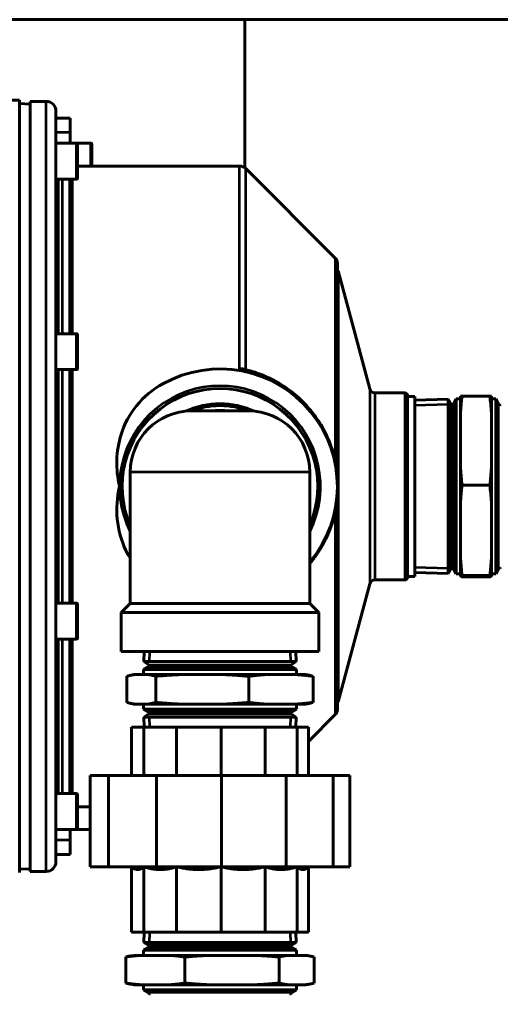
# Model space of a CAD drawing. Header units: millimetres. Extents: x 0 to 11890, y 0 to 8410.
# Drawn here: x 2731.1 to 2865.1, y 5818.7 to 6089.6 of the extents above; entities that cross this region are included whole.
import ezdxf

# ---------------------------------------------------------------- set-up
doc = ezdxf.new("R2010")
doc.units = ezdxf.units.MM
doc.header["$LTSCALE"] = 10
for name, color, linetype, lineweight in [('가시적인 것(ISO)', 3, 'Continuous', 40), ('가시적인 좁은 것(ISO)', 3, 'Continuous', 35), ('치수(ISO)', 2, 'Continuous', 25)]:
    doc.layers.add(name, color=color, linetype=linetype, lineweight=lineweight)
doc.styles.add('치수 텍스트_PSTEK_POSCO', font='isocp.shx')
doc.dimstyles.new('치수_PSTEK_POSCO', dxfattribs={"dimscale": 10, "dimtxt": 3, "dimasz": 2, "dimexe": 2, "dimexo": 2.5, "dimgap": 1, "dimtad": 1, "dimrnd": 1e-08, "dimdsep": 46, "dimtxsty": '치수 텍스트_PSTEK_POSCO', "dimcen": 0.09, "dimdle": 10, "dimclrd": 7, "dimclre": 7, "dimclrt": 2, "dimadec": 1, "dimazin": 2, "dimtfac": 1, "dimtmove": 0, "dimatfit": 3, "dimfxl": 0, "dimtolj": 1, "dimlwd": -1, "dimlwe": -1, "dimarcsym": 0})

# ---------------------------------------------------------------- blocks, each defined once
blk = doc.blocks.new('*D36')
at = {"layer": 'Defpoints', "color": 0}
for p in [(2184.83, 6147.6), (4568.33, 5027.6), (4568.33, 4750.47)]:
    blk.add_point(p, dxfattribs=at)
at = {"layer": '치수(ISO)', "color": 7}
for p, q in [((2184.83, 6097.6), (2184.83, 4710.47)), ((4568.33, 4977.6), (4568.33, 4710.47)), ((2224.83, 4750.47), (4528.33, 4750.47))]:
    blk.add_line(p, q, dxfattribs=at)
for points in [[(2224.83, 4757.14), (2224.83, 4743.8), (2184.83, 4750.47)], [(4528.33, 4757.14), (4528.33, 4743.8), (4568.33, 4750.47)]]:
    blk.add_solid(points, dxfattribs=at)
at = {"layer": '치수(ISO)', "color": 2, "insert": (3269.57, 4800.48), "char_height": 60, "attachment_point": 4, "style": '치수 텍스트_PSTEK_POSCO'}
blk.add_mtext('\\A1;2383.5', dxfattribs=at)
blk = doc.blocks.new('*D38')
at = {"layer": 'Defpoints', "color": 0}
for p in [(1765.95, 6579.6), (2998.83, 6579.6), (2543.83, 5809.6)]:
    blk.add_point(p, dxfattribs=at)
at = {"layer": '치수(ISO)', "color": 7}
for p, q in [((2948.83, 6579.6), (1725.95, 6579.6)), ((1765.95, 5849.6), (1765.95, 6539.6))]:
    blk.add_line(p, q, dxfattribs=at)
for points in [[(1759.28, 6539.6), (1772.61, 6539.6), (1765.95, 6579.6)], [(1759.28, 5849.6), (1772.61, 5849.6), (1765.95, 5809.6)]]:
    blk.add_solid(points, dxfattribs=at)
at = {"layer": '치수(ISO)', "color": 2, "insert": (1715.95, 6140.57), "char_height": 60, "attachment_point": 4, "rotation": 90, "style": '치수 텍스트_PSTEK_POSCO'}
blk.add_mtext('\\A1;770', dxfattribs=at)
blk = doc.blocks.new('*D39')
at = {"layer": 'Defpoints', "color": 0}
for p in [(2406.83, 7439.6), (1606.83, 5027.6), (4228.33, 5027.6)]:
    blk.add_point(p, dxfattribs=at)
at = {"layer": '치수(ISO)', "color": 7}
for p, q in [((2356.83, 7439.6), (1566.83, 7439.6)), ((1606.83, 7399.6), (1606.83, 5067.6)), ((4178.33, 5027.6), (1566.83, 5027.6))]:
    blk.add_line(p, q, dxfattribs=at)
for points in [[(1600.16, 7399.6), (1613.49, 7399.6), (1606.83, 7439.6)], [(1600.16, 5067.6), (1613.49, 5067.6), (1606.83, 5027.6)]]:
    blk.add_solid(points, dxfattribs=at)
at = {"layer": '치수(ISO)', "color": 2, "insert": (1556.82, 6159.03), "char_height": 60, "attachment_point": 4, "rotation": 90, "style": '치수 텍스트_PSTEK_POSCO'}
blk.add_mtext('\\A1;2412', dxfattribs=at)
blk = doc.blocks.new('*D40')
at = {"layer": 'Defpoints', "color": 0}
for p in [(1930.09, 6189.6), (2082.05, 6189.6), (3210.83, 4301.59)]:
    blk.add_point(p, dxfattribs=at)
at = {"layer": '치수(ISO)', "color": 7}
for p, q in [((2032.05, 6189.6), (1890.09, 6189.6)), ((1930.09, 4341.59), (1930.09, 6149.6)), ((3160.83, 4301.59), (1890.09, 4301.59))]:
    blk.add_line(p, q, dxfattribs=at)
for points in [[(1923.42, 6149.6), (1936.76, 6149.6), (1930.09, 6189.6)], [(1923.42, 4341.59), (1936.76, 4341.59), (1930.09, 4301.59)]]:
    blk.add_solid(points, dxfattribs=at)
at = {"layer": '치수(ISO)', "color": 2, "insert": (1880.09, 5131.59), "char_height": 60, "attachment_point": 4, "rotation": 90, "style": '치수 텍스트_PSTEK_POSCO'}
blk.add_mtext('\\A1;1888.01', dxfattribs=at)

msp = doc.modelspace()

# ---------------------------------------------------------------- linework, layer by layer
at = {"layer": '가시적인 것(ISO)'}
for p, q in [((2988.826, 6089.597), (2543.826, 6089.597)), ((2793.826, 6048.314), (2793.826, 6089.597)), ((2731.058, 6067.097), (2726.031, 6067.097)), ((2731.058, 6067.097), (2731.058, 5852.097)), ((2734.031, 6066.041), (2731.058, 6066.197)), ((2734.031, 5852.397), (2734.031, 6066.797)), ((2738.531, 6066.797), (2734.031, 6066.797)), ((2741.231, 6064.097), (2741.231, 5855.097)), ((2745.231, 6062.097), (2741.231, 6062.097)), ((2745.231, 6062.097), (2745.231, 6058.097)), ((2745.231, 6055.137), (2745.231, 6058.097)), ((2741.231, 6055.137), (2746.981, 6055.137)), ((2746.981, 6055.137), (2750.981, 6055.137)), ((2747.231, 6045.387), (2747.231, 6054.887)), ((2751.231, 6048.797), (2751.231, 6054.887)), ((2792.35, 6048.797), (2747.231, 6048.797)), ((2819.133, 6023.05), (2794.118, 6048.065)), ((2741.231, 6045.137), (2746.981, 6045.137)), ((2745.131, 6045.137), (2745.131, 6002.1)), ((2819.631, 5966.642), (2819.631, 6021.848)), ((2819.82, 6019.597), (2819.631, 6019.597)), ((2819.82, 5899.597), (2819.82, 6019.597)), ((2828.639, 5986.758), (2819.82, 6019.597)), ((2741.231, 6002.1), (2746.981, 6002.1)), ((2747.231, 5992.35), (2747.231, 6001.85)), ((2741.231, 5992.1), (2746.981, 5992.1)), ((2745.131, 5992.1), (2745.131, 5927.094)), ((2838.392, 5985.647), (2830.088, 5985.647)), ((2839.192, 5984.847), (2839.192, 5934.347)), ((2841.239, 5984.647), (2839.192, 5984.647)), ((2841.239, 5984.647), (2841.239, 5934.547)), ((2853.951, 5980.213), (2853.951, 5984.694)), ((2854.346, 5984.751), (2862.132, 5984.751)), ((2862.528, 5980.213), (2862.528, 5984.694)), ((2841.239, 5983.581), (2850.531, 5983.873)), ((2850.531, 5935.321), (2850.531, 5983.873)), ((2851.382, 5982.501), (2850.531, 5983.873)), ((2850.531, 5935.321), (2850.531, 5983.873)), ((2851.976, 5982.52), (2852.739, 5983.943)), ((2852.739, 5983.943), (2853.951, 5983.981)), ((2852.739, 5935.251), (2852.739, 5983.943)), ((2863.739, 5983.943), (2862.528, 5983.981)), ((2863.739, 5935.251), (2863.739, 5983.943)), ((2864.502, 5982.52), (2863.739, 5983.943)), ((2794.894, 5980.597), (2778.968, 5980.597)), ((2853.951, 5980.213), (2853.951, 5964.445)), ((2862.528, 5964.445), (2862.528, 5980.213)), ((2819.006, 5967.326), (2819.006, 5967.326)), ((2761.931, 5926.997), (2761.931, 5963.56)), ((2811.931, 5926.997), (2811.931, 5963.56)), ((2853.951, 5955.313), (2853.951, 5964.445)), ((2862.528, 5955.313), (2862.528, 5964.445)), ((2854.346, 5959.908), (2862.132, 5959.908)), ((2853.951, 5955.313), (2853.951, 5939.348)), ((2862.528, 5939.348), (2862.528, 5955.313)), ((2819.631, 5897.347), (2819.631, 5952.552)), ((2853.951, 5934.697), (2853.951, 5939.348)), ((2862.528, 5934.697), (2862.528, 5939.348)), ((2851.382, 5936.693), (2850.531, 5935.321)), ((2851.976, 5936.674), (2852.739, 5935.251)), ((2864.502, 5936.674), (2863.739, 5935.251)), ((2838.392, 5933.547), (2830.088, 5933.547)), ((2841.239, 5934.547), (2839.192, 5934.547)), ((2841.239, 5935.613), (2850.531, 5935.321)), ((2852.739, 5935.251), (2853.951, 5935.213)), ((2853.951, 5934.697), (2853.951, 5934.5)), ((2854.346, 5934.754), (2862.132, 5934.754)), ((2854.346, 5934.443), (2862.132, 5934.443)), ((2863.739, 5935.251), (2862.528, 5935.213)), ((2862.528, 5934.5), (2862.528, 5934.697)), ((2828.639, 5932.436), (2819.82, 5899.597)), ((2741.231, 5927.094), (2746.981, 5927.094)), ((2747.231, 5917.344), (2747.231, 5926.844)), ((2761.931, 5926.997), (2759.431, 5924.497)), ((2811.931, 5926.997), (2761.931, 5926.997)), ((2811.931, 5926.997), (2814.431, 5924.497)), ((2814.431, 5924.497), (2759.431, 5924.497)), ((2759.431, 5913.597), (2759.431, 5924.497)), ((2814.431, 5913.597), (2814.431, 5924.497)), ((2741.231, 5917.094), (2746.981, 5917.094)), ((2745.131, 5917.094), (2745.131, 5874.057)), ((2814.431, 5913.597), (2759.431, 5913.597)), ((2765.78, 5913.597), (2765.692, 5910.805)), ((2808.082, 5913.597), (2808.17, 5910.805)), ((2767.046, 5909.36), (2765.623, 5908.597)), ((2765.692, 5910.805), (2808.17, 5910.805)), ((2767.065, 5909.954), (2765.692, 5910.805)), ((2765.692, 5910.805), (2808.17, 5910.805)), ((2806.798, 5909.954), (2808.17, 5910.805)), ((2806.817, 5909.36), (2808.24, 5908.597)), ((2760.995, 5906.731), (2760.995, 5899.463)), ((2762.976, 5907.19), (2762.804, 5907.16)), ((2762.976, 5907.19), (2762.983, 5907.19)), ((2767.028, 5907.19), (2762.983, 5907.19)), ((2765.623, 5908.597), (2765.579, 5907.19)), ((2765.623, 5908.597), (2808.24, 5908.597)), ((2767.028, 5907.19), (2775.444, 5907.19)), ((2769.016, 5906.731), (2769.016, 5899.463)), ((2788.525, 5907.19), (2775.444, 5907.19)), ((2788.525, 5907.19), (2799.393, 5907.19)), ((2794.953, 5906.731), (2794.953, 5899.463)), ((2808.428, 5907.19), (2799.393, 5907.19)), ((2808.24, 5908.597), (2808.284, 5907.19)), ((2808.428, 5907.19), (2810.887, 5907.19)), ((2810.887, 5907.19), (2811.058, 5907.16)), ((2812.868, 5906.731), (2812.868, 5899.463)), ((2762.976, 5899.004), (2762.804, 5899.034)), ((2762.976, 5899.004), (2762.983, 5899.004)), ((2762.983, 5899.004), (2767.028, 5899.004)), ((2765.623, 5897.597), (2765.579, 5899.004)), ((2767.028, 5899.004), (2775.444, 5899.004)), ((2775.444, 5899.004), (2788.525, 5899.004)), ((2788.525, 5899.004), (2799.393, 5899.004)), ((2799.393, 5899.004), (2808.428, 5899.004)), ((2808.24, 5897.597), (2808.284, 5899.004)), ((2808.428, 5899.004), (2810.887, 5899.004)), ((2810.887, 5899.004), (2811.058, 5899.034)), ((2819.82, 5899.597), (2819.631, 5899.597)), ((2765.623, 5897.597), (2808.24, 5897.597)), ((2767.046, 5896.834), (2765.623, 5897.597)), ((2767.065, 5896.24), (2765.692, 5895.389)), ((2765.692, 5895.389), (2808.17, 5895.389)), ((2765.78, 5892.597), (2765.692, 5895.389)), ((2765.692, 5895.389), (2808.17, 5895.389)), ((2806.798, 5896.24), (2808.17, 5895.389)), ((2806.817, 5896.834), (2808.24, 5897.597)), ((2808.082, 5892.597), (2808.17, 5895.389)), ((2819.133, 5896.144), (2811.582, 5888.594)), ((2762.28, 5879.103), (2762.28, 5892.597)), ((2765.725, 5892.597), (2762.28, 5892.597)), ((2774.852, 5892.597), (2765.725, 5892.597)), ((2765.725, 5879.103), (2765.725, 5892.597)), ((2787.216, 5892.597), (2774.852, 5892.597)), ((2774.852, 5879.103), (2774.852, 5892.597)), ((2799.503, 5892.597), (2787.216, 5892.597)), ((2787.216, 5879.103), (2787.216, 5892.597)), ((2808.422, 5892.597), (2799.503, 5892.597)), ((2799.503, 5879.103), (2799.503, 5892.597)), ((2811.582, 5892.597), (2808.422, 5892.597)), ((2808.422, 5879.103), (2808.422, 5892.597)), ((2811.582, 5879.103), (2811.582, 5892.597)), ((2750.777, 5879.103), (2750.777, 5853.703)), ((2750.777, 5879.103), (2755.829, 5879.103)), ((2755.829, 5879.103), (2769.215, 5879.103)), ((2755.829, 5853.703), (2755.829, 5879.103)), ((2769.215, 5879.103), (2787.348, 5879.103)), ((2769.215, 5879.103), (2769.215, 5853.703)), ((2787.348, 5879.103), (2805.37, 5879.103)), ((2787.348, 5879.103), (2787.348, 5853.703)), ((2805.37, 5879.103), (2818.451, 5879.103)), ((2805.37, 5879.103), (2805.37, 5853.703)), ((2818.451, 5879.103), (2823.086, 5879.103)), ((2818.451, 5879.103), (2818.451, 5853.703)), ((2823.086, 5879.103), (2823.086, 5853.703)), ((2741.231, 5874.057), (2746.981, 5874.057)), ((2747.231, 5864.307), (2747.231, 5873.807)), ((2750.777, 5870.397), (2747.231, 5870.397)), ((2741.231, 5864.057), (2746.981, 5864.057)), ((2745.231, 5861.097), (2745.231, 5864.057)), ((2746.981, 5864.057), (2750.777, 5864.057)), ((2745.231, 5861.097), (2745.231, 5857.097)), ((2745.231, 5857.097), (2741.231, 5857.097)), ((2734.031, 5853.153), (2731.058, 5852.997)), ((2738.531, 5852.397), (2734.031, 5852.397)), ((2755.829, 5853.703), (2750.777, 5853.703)), ((2769.215, 5853.703), (2755.829, 5853.703)), ((2762.28, 5853.703), (2762.28, 5835.447)), ((2765.725, 5853.703), (2765.725, 5835.447)), ((2787.348, 5853.703), (2769.215, 5853.703)), ((2774.852, 5853.703), (2774.852, 5835.447)), ((2787.216, 5853.703), (2787.216, 5835.447)), ((2805.37, 5853.703), (2787.348, 5853.703)), ((2799.503, 5853.703), (2799.503, 5835.447)), ((2818.451, 5853.703), (2805.37, 5853.703)), ((2808.422, 5853.703), (2808.422, 5835.447)), ((2811.509, 5853.675), (2811.538, 5853.703)), ((2811.582, 5853.703), (2811.582, 5835.447)), ((2823.086, 5853.703), (2818.451, 5853.703)), ((2762.28, 5835.447), (2765.725, 5835.447)), ((2765.78, 5835.447), (2765.692, 5832.655)), ((2765.725, 5835.447), (2774.852, 5835.447)), ((2774.852, 5835.447), (2787.216, 5835.447)), ((2787.216, 5835.447), (2799.503, 5835.447)), ((2799.503, 5835.447), (2808.422, 5835.447)), ((2808.082, 5835.447), (2808.17, 5832.655)), ((2808.422, 5835.447), (2811.582, 5835.447)), ((2765.623, 5830.447), (2765.579, 5829.04)), ((2767.046, 5831.21), (2765.623, 5830.447)), ((2808.24, 5830.447), (2765.623, 5830.447)), ((2808.17, 5832.655), (2765.692, 5832.655)), ((2767.065, 5831.804), (2765.692, 5832.655)), ((2808.17, 5832.655), (2765.692, 5832.655)), ((2806.798, 5831.804), (2808.17, 5832.655)), ((2806.817, 5831.21), (2808.24, 5830.447)), ((2808.24, 5830.447), (2808.284, 5829.04)), ((2760.659, 5821.313), (2760.659, 5828.581)), ((2762.976, 5829.04), (2762.195, 5828.903)), ((2764.747, 5829.04), (2762.976, 5829.04)), ((2773.069, 5829.04), (2764.747, 5829.04)), ((2783.669, 5829.04), (2773.069, 5829.04)), ((2777.158, 5821.313), (2777.158, 5828.581)), ((2796.92, 5829.04), (2783.669, 5829.04)), ((2805.853, 5829.04), (2796.92, 5829.04)), ((2803.431, 5821.313), (2803.431, 5828.581)), ((2810.782, 5829.04), (2805.853, 5829.04)), ((2810.887, 5829.04), (2810.782, 5829.04)), ((2810.887, 5829.04), (2811.667, 5828.903)), ((2813.204, 5821.313), (2813.204, 5828.581)), ((2762.976, 5820.854), (2762.195, 5820.991)), ((2764.747, 5820.854), (2762.976, 5820.854)), ((2764.747, 5820.854), (2773.069, 5820.854)), ((2765.623, 5819.447), (2765.579, 5820.854)), ((2808.24, 5819.447), (2765.623, 5819.447)), ((2767.046, 5818.684), (2765.623, 5819.447)), ((2783.669, 5820.854), (2773.069, 5820.854)), ((2783.669, 5820.854), (2796.92, 5820.854)), ((2805.853, 5820.854), (2796.92, 5820.854)), ((2805.853, 5820.854), (2810.782, 5820.854)), ((2806.817, 5818.684), (2808.24, 5819.447)), ((2808.24, 5819.447), (2808.284, 5820.854)), ((2810.887, 5820.854), (2810.782, 5820.854)), ((2810.887, 5820.854), (2811.667, 5820.991))]:
    msp.add_line(p, q, dxfattribs=at)
for centre, radius, start, end in [((2738.531, 6064.097), 2.7, 0, 90), ((2746.981, 6054.887), 0.25, 359.99992, 90), ((2750.981, 6054.887), 0.25, 359.99993, 90), ((2792.35, 6046.297), 2.5, 45, 90), ((2746.981, 6045.387), 0.25, 270, 0.00008), ((2817.931, 6021.848), 1.7, 0, 45), ((2746.981, 6001.85), 0.25, 359.99992, 90), ((2746.981, 5992.35), 0.25, 270, 0.00008), ((2786.931, 5959.597), 32.7, 319.86484, 119.09932), ((2786.931, 5959.597), 27.25, 336.55338, 203.44662), ((2830.088, 5987.147), 1.5, 195.03269, 270), ((2838.392, 5984.847), 0.8, 0, 90), ((2786.931, 5959.597), 22.5, 68.95774, 111.04226), ((2851.674, 5982.682), 0.343, 211.8, 331.8), ((2864.805, 5982.682), 0.343, 208.2, 328.2), ((2778.968, 5963.56), 17.037, 90, 180), ((2786.931, 5959.597), 21.15, 83.16725, 96.83275), ((2794.894, 5963.56), 17.037, 0, 90), ((2851.674, 5936.512), 0.343, 28.2, 148.2), ((2864.805, 5936.512), 0.343, 31.8, 151.8), ((2830.088, 5932.047), 1.5, 90, 164.96731), ((2838.392, 5934.347), 0.8, 270, 0), ((2746.981, 5926.844), 0.25, 359.99992, 90), ((2746.981, 5917.344), 0.25, 270, 0.00008), ((2766.884, 5909.663), 0.343, 298.2, 58.2), ((2806.979, 5909.663), 0.343, 121.8, 241.8), ((2766.884, 5896.532), 0.343, 301.8, 61.8), ((2806.979, 5896.532), 0.343, 118.2, 238.2), ((2817.931, 5897.347), 1.7, 315, 0), ((2746.981, 5873.807), 0.25, 359.99992, 90), ((2746.981, 5864.307), 0.25, 270, 0.00008), ((2738.531, 5855.097), 2.7, 270, 0), ((2766.884, 5831.513), 0.343, 298.2, 58.2), ((2806.979, 5831.513), 0.343, 121.8, 241.8), ((2766.884, 5818.382), 0.343, 301.8, 61.8), ((2806.979, 5818.382), 0.343, 118.2, 238.2)]:
    msp.add_arc(centre, radius, start, end, dxfattribs=at)
for points, knots in [([(2771.028, 5988.17), (2768.202, 5986.597), (2765.715, 5984.561), (2761.754, 5979.698), (2760.303, 5976.989), (2758.651, 5971.736), (2758.262, 5969.33), (2758.126, 5964.455), (2758.379, 5962.015), (2758.926, 5959.62), (2758.929, 5959.608), (2758.931, 5959.597)], [-3.3892996, -3.3892996, -3.3892996, -3.3892996, -2.4069634, -2.4069634, -1.4685824, -1.4685824, -0.7335335, -0.7335335, 0, 0, 0.003498, 0.003498, 0.003498, 0.003498]), ([(2758.931, 5959.597), (2758.929, 5959.586), (2758.926, 5959.574), (2758.244, 5956.589), (2758.019, 5953.531), (2758.589, 5947.459), (2759.39, 5944.509), (2761.083, 5941.025), (2761.489, 5940.29), (2761.931, 5939.58)], [-10.1081023, -10.1081023, -10.1081023, -10.1081023, -10.1046056, -10.1046056, -9.1896342, -9.1896342, -8.2644693, -8.2644693, -8.0069801, -8.0069801, -8.0069801, -8.0069801])]:
    msp.add_open_spline(points, degree=3, knots=knots, dxfattribs=at)
for points, weights in [([(2854.346, 5984.751), (2854.104, 5982.39), (2853.951, 5980.213)], [1.9666496449, 2.01802574558, 2.05205048903]), ([(2862.132, 5984.751), (2862.374, 5984.721), (2862.528, 5984.694)], [1.9666496449, 2.01802574558, 2.05205048903]), ([(2862.132, 5959.908), (2862.374, 5962.268), (2862.528, 5964.445)], [1.9666496449, 2.01802574558, 2.05205048903]), ([(2854.346, 5959.908), (2854.104, 5957.518), (2853.951, 5955.313)], [1.9666496449, 2.01802574558, 2.05205048903]), ([(2862.132, 5934.754), (2862.374, 5937.144), (2862.528, 5939.348)], [1.9666496449, 2.01802574558, 2.05205048903]), ([(2854.346, 5934.754), (2854.104, 5934.724), (2853.951, 5934.697)], [1.9666496449, 2.01802574558, 2.05205048903]), ([(2862.132, 5934.443), (2862.374, 5934.473), (2862.528, 5934.5)], [1.9666496449, 2.01802574558, 2.05205048903]), ([(2762.983, 5907.19), (2762.04, 5907.037), (2760.995, 5906.731)], [2.1095616962, 2.0710718889, 1.99876555354]), ([(2769.016, 5906.731), (2767.971, 5907.037), (2767.028, 5907.19)], [1.99876555354, 2.0710718889, 2.1095616962]), ([(2775.444, 5907.19), (2772.396, 5907.037), (2769.016, 5906.731)], [2.1095616962, 2.0710718889, 1.99876555354]), ([(2794.953, 5906.731), (2791.574, 5907.037), (2788.525, 5907.19)], [1.99876555354, 2.0710718889, 2.1095616962]), ([(2799.393, 5907.19), (2797.287, 5907.037), (2794.953, 5906.731)], [2.1095616962, 2.0710718889, 1.99876555354]), ([(2812.868, 5906.731), (2810.534, 5907.037), (2808.428, 5907.19)], [1.99876555354, 2.0710718889, 2.1095616962]), ([(2811.058, 5907.16), (2811.92, 5907.008), (2812.868, 5906.731)], [2.10187965822, 2.06414751081, 1.99876555354]), ([(2760.995, 5899.463), (2762.04, 5899.158), (2762.983, 5899.004)], [1.99876555354, 2.0710718889, 2.1095616962]), ([(2767.028, 5899.004), (2767.971, 5899.158), (2769.016, 5899.463)], [2.1095616962, 2.0710718889, 1.99876555354]), ([(2769.016, 5899.463), (2772.396, 5899.158), (2775.444, 5899.004)], [1.99876555354, 2.0710718889, 2.1095616962]), ([(2788.525, 5899.004), (2791.574, 5899.158), (2794.953, 5899.463)], [2.1095616962, 2.0710718889, 1.99876555354]), ([(2794.953, 5899.463), (2797.287, 5899.158), (2799.393, 5899.004)], [1.99876555354, 2.0710718889, 2.1095616962]), ([(2808.428, 5899.004), (2810.534, 5899.158), (2812.868, 5899.463)], [2.1095616962, 2.0710718889, 1.99876555354]), ([(2812.868, 5899.463), (2811.92, 5899.186), (2811.058, 5899.034)], [1.99876555354, 2.06414751081, 2.10187965822]), ([(2762.329, 5853.703), (2764.003, 5852.141), (2765.676, 5853.703)], [1.11475409836, 1.15191256831, 1.11475409836]), ([(2765.855, 5853.703), (2770.289, 5852.141), (2774.723, 5853.703)], [1.11475409836, 1.15191256831, 1.11475409836]), ([(2775.028, 5853.703), (2781.034, 5852.141), (2787.04, 5853.703)], [1.11475409836, 1.15191256831, 1.11475409836]), ([(2787.39, 5853.703), (2793.359, 5852.141), (2799.329, 5853.703)], [1.11475409836, 1.15191256831, 1.11475409836]), ([(2799.63, 5853.703), (2803.962, 5852.141), (2808.295, 5853.703)], [1.11475409836, 1.15191256831, 1.11475409836]), ([(2808.467, 5853.703), (2809.989, 5852.155), (2811.509, 5853.675)], [1.11475409836, 1.15158640915, 1.11540069095]), ([(2764.747, 5829.04), (2762.808, 5828.887), (2760.659, 5828.581)], [2.1095616962, 2.0710718889, 1.99876555354]), ([(2760.659, 5828.581), (2761.454, 5828.772), (2762.195, 5828.903)], [1.99876555354, 2.04334268113, 2.07506692805]), ([(2777.158, 5828.581), (2775.008, 5828.887), (2773.069, 5829.04)], [1.99876555354, 2.0710718889, 2.1095616962]), ([(2783.669, 5829.04), (2780.581, 5828.887), (2777.158, 5828.581)], [2.1095616962, 2.0710718889, 1.99876555354]), ([(2803.431, 5828.581), (2800.007, 5828.887), (2796.92, 5829.04)], [1.99876555354, 2.0710718889, 2.1095616962]), ([(2805.853, 5829.04), (2804.704, 5828.887), (2803.431, 5828.581)], [2.1095616962, 2.0710718889, 1.99876555354]), ([(2813.204, 5828.581), (2811.931, 5828.887), (2810.782, 5829.04)], [1.99876555354, 2.0710718889, 2.1095616962]), ([(2760.659, 5821.313), (2762.808, 5821.008), (2764.747, 5820.854)], [1.99876555354, 2.0710718889, 2.1095616962]), ([(2762.195, 5820.991), (2761.454, 5821.122), (2760.659, 5821.313)], [2.07506692805, 2.04334268112, 1.99876555354]), ([(2773.069, 5820.854), (2775.008, 5821.008), (2777.158, 5821.313)], [2.1095616962, 2.0710718889, 1.99876555354]), ([(2777.158, 5821.313), (2780.581, 5821.008), (2783.669, 5820.854)], [1.99876555354, 2.0710718889, 2.1095616962]), ([(2796.92, 5820.854), (2800.007, 5821.008), (2803.431, 5821.313)], [2.1095616962, 2.0710718889, 1.99876555354]), ([(2803.431, 5821.313), (2804.704, 5821.008), (2805.853, 5820.854)], [1.99876555354, 2.0710718889, 2.1095616962]), ([(2810.782, 5820.854), (2811.931, 5821.008), (2813.204, 5821.313)], [2.1095616962, 2.0710718889, 1.99876555354])]:
    msp.add_rational_spline(points, weights, degree=2, dxfattribs=at)
for points in [[(2853.951, 5984.694), (2854.058, 5984.713), (2854.191, 5984.732), (2854.346, 5984.751)], [(2862.528, 5980.213), (2862.421, 5981.728), (2862.287, 5983.241), (2862.132, 5984.751)], [(2819.631, 5966.642), (2819.631, 5964.299), (2819.775, 5961.956), (2819.775, 5959.597)], [(2853.951, 5964.445), (2854.058, 5962.93), (2854.191, 5961.418), (2854.346, 5959.908)], [(2819.775, 5959.597), (2819.775, 5957.238), (2819.631, 5954.895), (2819.631, 5952.552)], [(2862.528, 5955.313), (2862.421, 5956.847), (2862.287, 5958.378), (2862.132, 5959.908)], [(2853.951, 5939.348), (2854.058, 5937.814), (2854.191, 5936.283), (2854.346, 5934.754)], [(2853.951, 5934.5), (2854.058, 5934.481), (2854.191, 5934.462), (2854.346, 5934.443)], [(2862.528, 5934.697), (2862.421, 5934.716), (2862.287, 5934.735), (2862.132, 5934.754)]]:
    msp.add_open_spline(points, degree=3, dxfattribs=at)
at = {"layer": '가시적인 좁은 것(ISO)'}
for p, q in [((2738.531, 5852.397), (2738.531, 6066.797)), ((2745.231, 6058.097), (2741.231, 6058.097)), ((2746.981, 6045.137), (2746.981, 6055.137)), ((2750.981, 6048.797), (2750.981, 6055.137)), ((2792.35, 5992.369), (2792.35, 6048.797)), ((2794.118, 5992.1), (2794.118, 6048.065)), ((2741.831, 6045.137), (2741.831, 6002.1)), ((2742.931, 6045.137), (2742.931, 6002.1)), ((2745.731, 6045.137), (2745.731, 6002.1)), ((2819.133, 5966.778), (2819.133, 6023.05)), ((2746.981, 5992.1), (2746.981, 6002.1)), ((2741.831, 5992.1), (2741.831, 5927.094)), ((2742.931, 5992.1), (2742.931, 5927.094)), ((2745.731, 5992.1), (2745.731, 5927.094)), ((2828.639, 5986.758), (2828.639, 5932.436)), ((2830.088, 5985.647), (2830.088, 5933.547)), ((2838.392, 5985.647), (2838.392, 5933.547)), ((2850.531, 5982.394), (2841.239, 5982.102)), ((2851.382, 5936.693), (2851.382, 5982.501)), ((2851.976, 5936.674), (2851.976, 5982.52)), ((2864.502, 5936.674), (2864.502, 5982.52)), ((2811.931, 5963.56), (2761.931, 5963.56)), ((2819.133, 5896.144), (2819.133, 5952.416)), ((2841.239, 5937.092), (2850.531, 5936.8)), ((2746.981, 5917.094), (2746.981, 5927.094)), ((2741.831, 5917.094), (2741.831, 5874.057)), ((2742.931, 5917.094), (2742.931, 5874.057)), ((2745.731, 5917.094), (2745.731, 5874.057)), ((2767.26, 5913.597), (2767.172, 5910.805)), ((2806.69, 5910.805), (2806.603, 5913.597)), ((2767.046, 5909.36), (2806.817, 5909.36)), ((2767.065, 5909.954), (2806.798, 5909.954)), ((2767.046, 5896.834), (2806.817, 5896.834)), ((2767.065, 5896.24), (2806.798, 5896.24)), ((2767.172, 5895.389), (2767.26, 5892.597)), ((2806.603, 5892.597), (2806.69, 5895.389)), ((2746.981, 5864.057), (2746.981, 5874.057)), ((2745.231, 5861.097), (2741.231, 5861.097)), ((2767.26, 5835.447), (2767.172, 5832.655)), ((2806.69, 5832.655), (2806.603, 5835.447)), ((2806.817, 5831.21), (2767.046, 5831.21)), ((2806.798, 5831.804), (2767.065, 5831.804)), ((2806.817, 5818.684), (2767.046, 5818.684))]:
    msp.add_line(p, q, dxfattribs=at)
for radius, start, end in [(28, 333.2345, 206.7655), (23, 65.48442, 114.51558)]:
    msp.add_arc((2786.931, 5959.597), radius, start, end, dxfattribs=at)
for centre, major_axis, ratio, start_param, end_param in [((2793.833, 5992.252), (-0.288, 1.787), 0.8143853, 1.3752372, 1.6742), ((2792.35, 5991.45), (-2.5, 0), 0.367397, 3.9269917, 4.7123911), ((2820.631, 5959.597), (-1, 0), 0.00001, 6.1030891, 6.4323336), ((2818.075, 5959.597), (1.7, 0), 0.00001, 5.9531821, 6.2804206), ((2817.931, 5952.552), (1.7, 0), 0.1131699, 5.497787, 6.283187)]:
    msp.add_ellipse(centre, major_axis=major_axis, ratio=ratio, start_param=start_param, end_param=end_param, dxfattribs=at)
for points, knots in [([(2794.118, 5992.1), (2794.112, 5992.072), (2794.112, 5992.045), (2794.116, 5992.017), (2794.117, 5992.011), (2794.118, 5992.006), (2794.119, 5992), (2794.124, 5991.978), (2794.131, 5991.956), (2794.141, 5991.934), (2794.145, 5991.925), (2794.149, 5991.916), (2794.154, 5991.907), (2794.165, 5991.888), (2794.178, 5991.869), (2794.192, 5991.849), (2794.202, 5991.837), (2794.212, 5991.824), (2794.223, 5991.812), (2794.238, 5991.795), (2794.254, 5991.777), (2794.273, 5991.76), (2794.29, 5991.744), (2794.309, 5991.727), (2794.329, 5991.711), (2794.346, 5991.696), (2794.365, 5991.682), (2794.385, 5991.667), (2794.413, 5991.647), (2794.443, 5991.626), (2794.476, 5991.605), (2794.494, 5991.594), (2794.513, 5991.582), (2794.532, 5991.571), (2794.573, 5991.546), (2794.618, 5991.521), (2794.666, 5991.496), (2794.682, 5991.488), (2794.698, 5991.48), (2794.715, 5991.472), (2794.772, 5991.443), (2794.835, 5991.414), (2794.902, 5991.384), (2794.913, 5991.38), (2794.924, 5991.375), (2794.935, 5991.371), (2795.015, 5991.337), (2795.101, 5991.302), (2795.195, 5991.268), (2795.288, 5991.233), (2795.389, 5991.199), (2795.496, 5991.164), (2795.505, 5991.161), (2795.514, 5991.158), (2795.523, 5991.155), (2795.623, 5991.123), (2795.729, 5991.092), (2795.841, 5991.06)], [0, 0, 0, 0, 0.0909091, 0.0909091, 0.0909091, 0.1096516, 0.1096516, 0.1096516, 0.1818182, 0.1818182, 0.1818182, 0.2105611, 0.2105611, 0.2105611, 0.2727273, 0.2727273, 0.2727273, 0.3113941, 0.3113941, 0.3113941, 0.3636364, 0.3636364, 0.3636364, 0.412214, 0.412214, 0.412214, 0.4545455, 0.4545455, 0.4545455, 0.5131495, 0.5131495, 0.5131495, 0.5454545, 0.5454545, 0.5454545, 0.6140379, 0.6140379, 0.6140379, 0.6363636, 0.6363636, 0.6363636, 0.7148812, 0.7148812, 0.7148812, 0.7272727, 0.7272727, 0.7272727, 0.8181818, 0.8181818, 0.8181818, 0.9090909, 0.9090909, 0.9090909, 0.9166626, 0.9166626, 0.9166626, 1, 1, 1, 1]), ([(2819.133, 5966.778), (2818.952, 5967.59), (2818.743, 5968.384), (2818.506, 5969.166), (2818.269, 5969.947), (2818.005, 5970.716), (2817.715, 5971.469), (2817.425, 5972.222), (2817.11, 5972.959), (2816.77, 5973.682), (2816.43, 5974.404), (2816.065, 5975.112), (2815.676, 5975.804), (2815.288, 5976.497), (2814.875, 5977.175), (2814.438, 5977.838), (2814.001, 5978.501), (2813.54, 5979.151), (2813.053, 5979.786), (2812.566, 5980.421), (2812.054, 5981.043), (2811.513, 5981.652), (2810.973, 5982.261), (2810.405, 5982.857), (2809.805, 5983.441), (2809.204, 5984.026), (2808.571, 5984.598), (2807.902, 5985.157), (2807.233, 5985.716), (2806.528, 5986.262), (2805.779, 5986.793), (2805.03, 5987.324), (2804.238, 5987.841), (2803.39, 5988.341), (2802.542, 5988.841), (2801.639, 5989.325), (2800.667, 5989.785), (2799.695, 5990.244), (2798.655, 5990.68), (2797.561, 5991.071), (2796.467, 5991.462), (2795.321, 5991.809), (2794.118, 5992.1)], [0.00000005, 0.00000005, 0.00000005, 0.00000005, 0.07142857, 0.07142857, 0.07142857, 0.14285714, 0.14285714, 0.14285714, 0.21428571, 0.21428571, 0.21428571, 0.28571429, 0.28571429, 0.28571429, 0.35714286, 0.35714286, 0.35714286, 0.42857143, 0.42857143, 0.42857143, 0.5, 0.5, 0.5, 0.57142857, 0.57142857, 0.57142857, 0.64285714, 0.64285714, 0.64285714, 0.71428571, 0.71428571, 0.71428571, 0.78571429, 0.78571429, 0.78571429, 0.85714286, 0.85714286, 0.85714286, 0.92857143, 0.92857143, 0.92857143, 1, 1, 1, 1]), ([(2819.133, 5966.778), (2819.166, 5966.537), (2819.199, 5966.286), (2819.233, 5966.024), (2819.24, 5965.968), (2819.247, 5965.913), (2819.254, 5965.857), (2819.289, 5965.576), (2819.324, 5965.284), (2819.359, 5964.979), (2819.364, 5964.934), (2819.369, 5964.888), (2819.374, 5964.842), (2819.41, 5964.518), (2819.445, 5964.18), (2819.478, 5963.827), (2819.481, 5963.794), (2819.484, 5963.761), (2819.487, 5963.728), (2819.521, 5963.354), (2819.553, 5962.963), (2819.581, 5962.551), (2819.583, 5962.533), (2819.584, 5962.516), (2819.585, 5962.499), (2819.614, 5962.067), (2819.639, 5961.613), (2819.656, 5961.13), (2819.674, 5960.647), (2819.684, 5960.135), (2819.684, 5959.597)], [0, 0, 0, 0, 0.13769951, 0.13769951, 0.13769951, 0.16666667, 0.16666667, 0.16666667, 0.31177728, 0.31177728, 0.31177728, 0.33333333, 0.33333333, 0.33333333, 0.48585496, 0.48585496, 0.48585496, 0.5, 0.5, 0.5, 0.65995285, 0.65995285, 0.65995285, 0.66666667, 0.66666667, 0.66666667, 0.83333333, 0.83333333, 0.83333333, 0.99999994, 0.99999994, 0.99999994, 0.99999994]), ([(2819.684, 5959.597), (2819.684, 5959.059), (2819.674, 5958.549), (2819.656, 5958.067), (2819.656, 5958.058), (2819.656, 5958.049), (2819.655, 5958.041), (2819.637, 5957.551), (2819.612, 5957.092), (2819.582, 5956.657), (2819.581, 5956.636), (2819.58, 5956.615), (2819.578, 5956.595), (2819.55, 5956.183), (2819.517, 5955.794), (2819.483, 5955.423), (2819.479, 5955.379), (2819.475, 5955.335), (2819.471, 5955.292), (2819.439, 5954.951), (2819.405, 5954.626), (2819.37, 5954.315), (2819.363, 5954.253), (2819.356, 5954.191), (2819.349, 5954.129), (2819.317, 5953.847), (2819.284, 5953.576), (2819.251, 5953.317), (2819.241, 5953.24), (2819.232, 5953.163), (2819.222, 5953.088), (2819.192, 5952.855), (2819.162, 5952.631), (2819.133, 5952.416)], [0, 0, 0, 0, 0.16372949, 0.16372949, 0.16372949, 0.16666667, 0.16666667, 0.16666667, 0.33333333, 0.33333333, 0.33333333, 0.34133005, 0.34133005, 0.34133005, 0.5, 0.5, 0.5, 0.51890366, 0.51890366, 0.51890366, 0.66666667, 0.66666667, 0.66666667, 0.69646436, 0.69646436, 0.69646436, 0.83333333, 0.83333333, 0.83333333, 0.87398125, 0.87398125, 0.87398125, 0.99999994, 0.99999994, 0.99999994, 0.99999994]), ([(2811.931, 5938.022), (2811.977, 5938.076), (2812.023, 5938.13), (2812.069, 5938.184), (2812.418, 5938.598), (2812.755, 5939.018), (2813.081, 5939.445), (2813.294, 5939.724), (2813.503, 5940.007), (2813.708, 5940.293), (2813.965, 5940.653), (2814.216, 5941.018), (2814.458, 5941.387), (2814.704, 5941.76), (2814.941, 5942.138), (2815.172, 5942.521), (2815.35, 5942.818), (2815.524, 5943.117), (2815.692, 5943.418), (2815.956, 5943.89), (2816.209, 5944.367), (2816.449, 5944.851), (2816.562, 5945.077), (2816.672, 5945.304), (2816.779, 5945.533), (2817.05, 5946.108), (2817.304, 5946.693), (2817.543, 5947.289), (2817.603, 5947.438), (2817.662, 5947.588), (2817.72, 5947.738), (2817.986, 5948.43), (2818.23, 5949.135), (2818.451, 5949.851), (2818.471, 5949.913), (2818.49, 5949.975), (2818.508, 5950.037), (2818.744, 5950.817), (2818.953, 5951.608), (2819.133, 5952.416)], [0.51690891, 0.51690891, 0.51690891, 0.51690891, 0.52319662, 0.52319662, 0.52319662, 0.57142857, 0.57142857, 0.57142857, 0.6030451, 0.6030451, 0.6030451, 0.64285714, 0.64285714, 0.64285714, 0.6830951, 0.6830951, 0.6830951, 0.71428571, 0.71428571, 0.71428571, 0.76299235, 0.76299235, 0.76299235, 0.78571429, 0.78571429, 0.78571429, 0.8428448, 0.8428448, 0.8428448, 0.85714286, 0.85714286, 0.85714286, 0.92286822, 0.92286822, 0.92286822, 0.92857143, 0.92857143, 0.92857143, 1, 1, 1, 1])]:
    msp.add_open_spline(points, degree=3, knots=knots, dxfattribs=at)

# ---------------------------------------------------------------- dimensions: what is measured, and where the dimension line sits
at = {"layer": '치수(ISO)', "color": 7}
for base, p1, p2, angle, override, picture, middle in [((1606.826, 5027.597), (2406.826, 7439.597), (4228.326, 5027.597), 90, {"dimscale": 20, "dimtofl": 0, "dimatfit": 1}, '*D39', (1606.826, 6233.597)), ((1765.948, 6579.597), (2543.826, 5809.597), (2998.826, 6579.597), 90, {"dimscale": 20, "dimse1": 1, "dimtofl": 0, "dimatfit": 1}, '*D38', (1765.948, 6194.597)), ((1930.089, 6189.597), (3210.826, 4301.59), (2082.046, 6189.597), 270, {"dimscale": 20, "dimtofl": 0, "dimatfit": 1}, '*D40', (1930.089, 5245.594)), ((4568.326, 4750.469), (2184.826, 6147.597), (4568.326, 5027.597), 180, {"dimscale": 20, "dimse1": 0, "dimtofl": 0, "dimatfit": 1}, '*D36', (3376.576, 4750.469))]:
    dim = msp.add_linear_dim(base=base, p1=p1, p2=p2, angle=angle, dimstyle='치수_PSTEK_POSCO', override=override, dxfattribs=at)
    dim.commit()
    dim.dimension.update_dxf_attribs({"geometry": picture, "text_midpoint": middle, "dimtype": 160})

doc.saveas('drawing.dxf')
